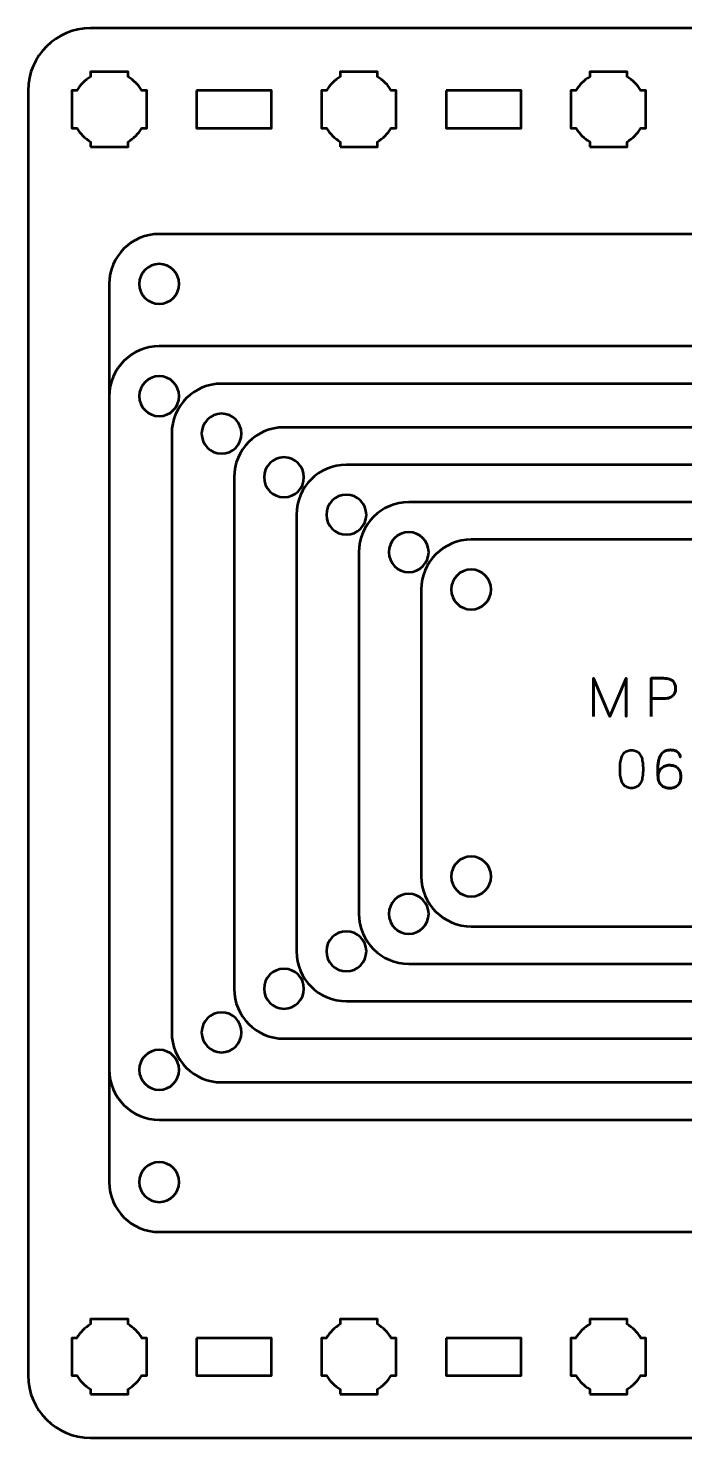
# Model space of a CAD drawing. Header units: centimetres. Extents: x -22.2 to 1.2, y -20.5 to -9.2.
# Drawn here: x -22.15 to -16.89, y -20.5 to -9.2 of the extents above; entities that cross this region are included whole.
import ezdxf

# ---------------------------------------------------------------- set-up
doc = ezdxf.new("R2010")
doc.units = ezdxf.units.CM
doc.header["$MEASUREMENT"] = 0
doc.layers.add('Layer 1', color=7, linetype='Continuous')

msp = doc.modelspace()

# ---------------------------------------------------------------- linework, layer by layer
at = {"layer": 'Layer 1', "lineweight": 53}
for points, knots in [([(-21.64992, -9.19998), (-21.64992, -9.19998), (-11.34994, -9.19998), (-11.34994, -9.19998), (-11.34994, -9.19998), (-11.07294, -9.19998), (-10.84998, -9.42308), (-10.84998, -9.70008), (-10.84998, -9.70008), (-10.84998, -9.70008), (-10.84998, -20.00006), (-10.84998, -20.00006), (-10.84998, -20.00006), (-10.84998, -20.27706), (-11.07294, -20.50002), (-11.34994, -20.50002), (-11.34994, -20.50002), (-11.34994, -20.50002), (-21.64992, -20.50002), (-21.64992, -20.50002), (-21.64992, -20.50002), (-21.92692, -20.50002), (-22.15002, -20.27706), (-22.15002, -20.00006), (-22.15002, -20.00006), (-22.15002, -20.00006), (-22.15002, -9.70008), (-22.15002, -9.70008), (-22.15002, -9.70008), (-22.15002, -9.42308), (-21.92692, -9.19998), (-21.64992, -9.19998)], [0, 0, 0, 0, 0.125, 0.125, 0.125, 0.125, 0.25, 0.25, 0.25, 0.25, 0.375, 0.375, 0.375, 0.375, 0.5, 0.5, 0.5, 0.5, 0.625, 0.625, 0.625, 0.625, 0.75, 0.75, 0.75, 0.75, 0.875, 0.875, 0.875, 0.875, 1, 1, 1, 1]), ([(-21.64997, -10.15008), (-21.64997, -10.15008), (-21.64997, -10.10989), (-21.64997, -10.10989), (-21.64997, -10.10989), (-21.69551, -10.08356), (-21.73347, -10.04561), (-21.75982, -10.00008), (-21.75982, -10.00008), (-21.75982, -10.00008), (-21.79997, -10.00008), (-21.79997, -10.00008), (-21.79997, -10.00008), (-21.79997, -10.00008), (-21.79997, -9.85261), (-21.79997, -9.85261), (-21.79997, -9.85261), (-21.79997, -9.85261), (-21.79999, -9.85001), (-21.79999, -9.85001), (-21.79999, -9.85001), (-21.79999, -9.85001), (-21.79997, -9.84742), (-21.79997, -9.84742), (-21.79997, -9.84742), (-21.79997, -9.84742), (-21.79997, -9.70008), (-21.79997, -9.70008), (-21.79997, -9.70008), (-21.79997, -9.70008), (-21.75987, -9.70008), (-21.75987, -9.70008), (-21.75987, -9.70008), (-21.73352, -9.65451), (-21.69554, -9.61651), (-21.64997, -9.59015), (-21.64997, -9.59015), (-21.64997, -9.59015), (-21.64997, -9.55008), (-21.64997, -9.55008), (-21.64997, -9.55008), (-21.64997, -9.55008), (-21.50541, -9.55008), (-21.50541, -9.55008), (-21.50541, -9.55008), (-21.50541, -9.55008), (-21.49999, -9.55001), (-21.49999, -9.55001), (-21.49999, -9.55001), (-21.49999, -9.55001), (-21.49457, -9.55008), (-21.49457, -9.55008), (-21.49457, -9.55008), (-21.49457, -9.55008), (-21.34997, -9.55008), (-21.34997, -9.55008), (-21.34997, -9.55008), (-21.34997, -9.55008), (-21.34997, -9.59015), (-21.34997, -9.59015), (-21.34997, -9.59015), (-21.3044, -9.6165), (-21.26643, -9.65451), (-21.24008, -9.70008), (-21.24008, -9.70008), (-21.24008, -9.70008), (-21.19997, -9.70008), (-21.19997, -9.70008), (-21.19997, -9.70008), (-21.19997, -9.70008), (-21.19997, -10.00008), (-21.19997, -10.00008), (-21.19997, -10.00008), (-21.19997, -10.00008), (-21.24014, -10.00008), (-21.24014, -10.00008), (-21.24014, -10.00008), (-21.26648, -10.04561), (-21.30444, -10.08356), (-21.34997, -10.10989), (-21.34997, -10.10989), (-21.34997, -10.10989), (-21.34997, -10.15008), (-21.34997, -10.15008), (-21.34997, -10.15008), (-21.34997, -10.15008), (-21.64997, -10.15008), (-21.64997, -10.15008)], [0, 0, 0, 0, 0.04545455, 0.04545455, 0.04545455, 0.04545455, 0.09090909, 0.09090909, 0.09090909, 0.09090909, 0.13636364, 0.13636364, 0.13636364, 0.13636364, 0.18181818, 0.18181818, 0.18181818, 0.18181818, 0.22727273, 0.22727273, 0.22727273, 0.22727273, 0.27272727, 0.27272727, 0.27272727, 0.27272727, 0.31818182, 0.31818182, 0.31818182, 0.31818182, 0.36363636, 0.36363636, 0.36363636, 0.36363636, 0.40909091, 0.40909091, 0.40909091, 0.40909091, 0.45454545, 0.45454545, 0.45454545, 0.45454545, 0.5, 0.5, 0.5, 0.5, 0.54545455, 0.54545455, 0.54545455, 0.54545455, 0.59090909, 0.59090909, 0.59090909, 0.59090909, 0.63636364, 0.63636364, 0.63636364, 0.63636364, 0.68181818, 0.68181818, 0.68181818, 0.68181818, 0.72727273, 0.72727273, 0.72727273, 0.72727273, 0.77272727, 0.77272727, 0.77272727, 0.77272727, 0.81818182, 0.81818182, 0.81818182, 0.81818182, 0.86363636, 0.86363636, 0.86363636, 0.86363636, 0.90909091, 0.90909091, 0.90909091, 0.90909091, 0.95454545, 0.95454545, 0.95454545, 0.95454545, 1, 1, 1, 1]), ([(-19.64997, -10.15008), (-19.64997, -10.15008), (-19.64997, -10.10989), (-19.64997, -10.10989), (-19.64997, -10.10989), (-19.69551, -10.08356), (-19.73347, -10.04561), (-19.75982, -10.00008), (-19.75982, -10.00008), (-19.75982, -10.00008), (-19.79997, -10.00008), (-19.79997, -10.00008), (-19.79997, -10.00008), (-19.79997, -10.00008), (-19.79997, -9.85261), (-19.79997, -9.85261), (-19.79997, -9.85261), (-19.79997, -9.85261), (-19.79999, -9.85001), (-19.79999, -9.85001), (-19.79999, -9.85001), (-19.79999, -9.85001), (-19.79997, -9.84742), (-19.79997, -9.84742), (-19.79997, -9.84742), (-19.79997, -9.84742), (-19.79997, -9.70008), (-19.79997, -9.70008), (-19.79997, -9.70008), (-19.79997, -9.70008), (-19.75987, -9.70008), (-19.75987, -9.70008), (-19.75987, -9.70008), (-19.73352, -9.65451), (-19.69554, -9.61651), (-19.64997, -9.59015), (-19.64997, -9.59015), (-19.64997, -9.59015), (-19.64997, -9.55008), (-19.64997, -9.55008), (-19.64997, -9.55008), (-19.64997, -9.55008), (-19.50541, -9.55008), (-19.50541, -9.55008), (-19.50541, -9.55008), (-19.50541, -9.55008), (-19.49999, -9.55001), (-19.49999, -9.55001), (-19.49999, -9.55001), (-19.49999, -9.55001), (-19.49457, -9.55008), (-19.49457, -9.55008), (-19.49457, -9.55008), (-19.49457, -9.55008), (-19.34997, -9.55008), (-19.34997, -9.55008), (-19.34997, -9.55008), (-19.34997, -9.55008), (-19.34997, -9.59015), (-19.34997, -9.59015), (-19.34997, -9.59015), (-19.3044, -9.6165), (-19.26643, -9.65451), (-19.24008, -9.70008), (-19.24008, -9.70008), (-19.24008, -9.70008), (-19.19997, -9.70008), (-19.19997, -9.70008), (-19.19997, -9.70008), (-19.19997, -9.70008), (-19.19997, -10.00008), (-19.19997, -10.00008), (-19.19997, -10.00008), (-19.19997, -10.00008), (-19.24014, -10.00008), (-19.24014, -10.00008), (-19.24014, -10.00008), (-19.26648, -10.04561), (-19.30444, -10.08356), (-19.34997, -10.10989), (-19.34997, -10.10989), (-19.34997, -10.10989), (-19.34997, -10.15008), (-19.34997, -10.15008), (-19.34997, -10.15008), (-19.34997, -10.15008), (-19.64997, -10.15008), (-19.64997, -10.15008)], [0, 0, 0, 0, 0.04545455, 0.04545455, 0.04545455, 0.04545455, 0.09090909, 0.09090909, 0.09090909, 0.09090909, 0.13636364, 0.13636364, 0.13636364, 0.13636364, 0.18181818, 0.18181818, 0.18181818, 0.18181818, 0.22727273, 0.22727273, 0.22727273, 0.22727273, 0.27272727, 0.27272727, 0.27272727, 0.27272727, 0.31818182, 0.31818182, 0.31818182, 0.31818182, 0.36363636, 0.36363636, 0.36363636, 0.36363636, 0.40909091, 0.40909091, 0.40909091, 0.40909091, 0.45454545, 0.45454545, 0.45454545, 0.45454545, 0.5, 0.5, 0.5, 0.5, 0.54545455, 0.54545455, 0.54545455, 0.54545455, 0.59090909, 0.59090909, 0.59090909, 0.59090909, 0.63636364, 0.63636364, 0.63636364, 0.63636364, 0.68181818, 0.68181818, 0.68181818, 0.68181818, 0.72727273, 0.72727273, 0.72727273, 0.72727273, 0.77272727, 0.77272727, 0.77272727, 0.77272727, 0.81818182, 0.81818182, 0.81818182, 0.81818182, 0.86363636, 0.86363636, 0.86363636, 0.86363636, 0.90909091, 0.90909091, 0.90909091, 0.90909091, 0.95454545, 0.95454545, 0.95454545, 0.95454545, 1, 1, 1, 1]), ([(-17.64997, -10.15008), (-17.64997, -10.15008), (-17.64997, -10.10989), (-17.64997, -10.10989), (-17.64997, -10.10989), (-17.69551, -10.08356), (-17.73347, -10.04561), (-17.75982, -10.00008), (-17.75982, -10.00008), (-17.75982, -10.00008), (-17.79997, -10.00008), (-17.79997, -10.00008), (-17.79997, -10.00008), (-17.79997, -10.00008), (-17.79997, -9.85261), (-17.79997, -9.85261), (-17.79997, -9.85261), (-17.79997, -9.85261), (-17.79999, -9.85001), (-17.79999, -9.85001), (-17.79999, -9.85001), (-17.79999, -9.85001), (-17.79997, -9.84742), (-17.79997, -9.84742), (-17.79997, -9.84742), (-17.79997, -9.84742), (-17.79997, -9.70008), (-17.79997, -9.70008), (-17.79997, -9.70008), (-17.79997, -9.70008), (-17.75987, -9.70008), (-17.75987, -9.70008), (-17.75987, -9.70008), (-17.73352, -9.65451), (-17.69554, -9.61651), (-17.64997, -9.59015), (-17.64997, -9.59015), (-17.64997, -9.59015), (-17.64997, -9.55008), (-17.64997, -9.55008), (-17.64997, -9.55008), (-17.64997, -9.55008), (-17.50541, -9.55008), (-17.50541, -9.55008), (-17.50541, -9.55008), (-17.50541, -9.55008), (-17.49999, -9.55001), (-17.49999, -9.55001), (-17.49999, -9.55001), (-17.49999, -9.55001), (-17.49457, -9.55008), (-17.49457, -9.55008), (-17.49457, -9.55008), (-17.49457, -9.55008), (-17.34997, -9.55008), (-17.34997, -9.55008), (-17.34997, -9.55008), (-17.34997, -9.55008), (-17.34997, -9.59015), (-17.34997, -9.59015), (-17.34997, -9.59015), (-17.3044, -9.6165), (-17.26643, -9.65451), (-17.24008, -9.70008), (-17.24008, -9.70008), (-17.24008, -9.70008), (-17.19997, -9.70008), (-17.19997, -9.70008), (-17.19997, -9.70008), (-17.19997, -9.70008), (-17.19997, -10.00008), (-17.19997, -10.00008), (-17.19997, -10.00008), (-17.19997, -10.00008), (-17.24014, -10.00008), (-17.24014, -10.00008), (-17.24014, -10.00008), (-17.26648, -10.04561), (-17.30444, -10.08356), (-17.34997, -10.10989), (-17.34997, -10.10989), (-17.34997, -10.10989), (-17.34997, -10.15008), (-17.34997, -10.15008), (-17.34997, -10.15008), (-17.34997, -10.15008), (-17.64997, -10.15008), (-17.64997, -10.15008)], [0, 0, 0, 0, 0.04545455, 0.04545455, 0.04545455, 0.04545455, 0.09090909, 0.09090909, 0.09090909, 0.09090909, 0.13636364, 0.13636364, 0.13636364, 0.13636364, 0.18181818, 0.18181818, 0.18181818, 0.18181818, 0.22727273, 0.22727273, 0.22727273, 0.22727273, 0.27272727, 0.27272727, 0.27272727, 0.27272727, 0.31818182, 0.31818182, 0.31818182, 0.31818182, 0.36363636, 0.36363636, 0.36363636, 0.36363636, 0.40909091, 0.40909091, 0.40909091, 0.40909091, 0.45454545, 0.45454545, 0.45454545, 0.45454545, 0.5, 0.5, 0.5, 0.5, 0.54545455, 0.54545455, 0.54545455, 0.54545455, 0.59090909, 0.59090909, 0.59090909, 0.59090909, 0.63636364, 0.63636364, 0.63636364, 0.63636364, 0.68181818, 0.68181818, 0.68181818, 0.68181818, 0.72727273, 0.72727273, 0.72727273, 0.72727273, 0.77272727, 0.77272727, 0.77272727, 0.77272727, 0.81818182, 0.81818182, 0.81818182, 0.81818182, 0.86363636, 0.86363636, 0.86363636, 0.86363636, 0.90909091, 0.90909091, 0.90909091, 0.90909091, 0.95454545, 0.95454545, 0.95454545, 0.95454545, 1, 1, 1, 1]), ([(-20.79997, -9.70008), (-20.79997, -9.70008), (-20.19997, -9.70008), (-20.19997, -9.70008), (-20.19997, -9.70008), (-20.19997, -9.70008), (-20.19997, -10.00008), (-20.19997, -10.00008), (-20.19997, -10.00008), (-20.19997, -10.00008), (-20.79997, -10.00008), (-20.79997, -10.00008), (-20.79997, -10.00008), (-20.79997, -10.00008), (-20.79997, -9.70008), (-20.79997, -9.70008)], [0, 0, 0, 0, 0.25, 0.25, 0.25, 0.25, 0.5, 0.5, 0.5, 0.5, 0.75, 0.75, 0.75, 0.75, 1, 1, 1, 1]), ([(-18.80001, -9.70008), (-18.80001, -9.70008), (-18.2, -9.70008), (-18.2, -9.70008), (-18.2, -9.70008), (-18.2, -9.70008), (-18.2, -10.00008), (-18.2, -10.00008), (-18.2, -10.00008), (-18.2, -10.00008), (-18.80001, -10.00008), (-18.80001, -10.00008), (-18.80001, -10.00008), (-18.80001, -10.00008), (-18.80001, -9.70008), (-18.80001, -9.70008)], [0, 0, 0, 0, 0.25, 0.25, 0.25, 0.25, 0.5, 0.5, 0.5, 0.5, 0.75, 0.75, 0.75, 0.75, 1, 1, 1, 1]), ([(-21.1, -11.09), (-21.01165, -11.09), (-20.94, -11.16165), (-20.94, -11.25), (-20.94, -11.25), (-20.94, -11.33835), (-21.01165, -11.41), (-21.1, -11.41), (-21.1, -11.41), (-21.18835, -11.41), (-21.26, -11.33835), (-21.26, -11.25), (-21.26, -11.25), (-21.26, -11.16165), (-21.18835, -11.09), (-21.1, -11.09)], [0, 0, 0, 0, 0.25, 0.25, 0.25, 0.25, 0.5, 0.5, 0.5, 0.5, 0.75, 0.75, 0.75, 0.75, 1, 1, 1, 1]), ([(-21.1, -11.99), (-21.01165, -11.99), (-20.94, -12.06165), (-20.94, -12.15), (-20.94, -12.15), (-20.94, -12.23835), (-21.01165, -12.31), (-21.1, -12.31), (-21.1, -12.31), (-21.18835, -12.31), (-21.26, -12.23835), (-21.26, -12.15), (-21.26, -12.15), (-21.26, -12.06165), (-21.18835, -11.99), (-21.1, -11.99)], [0, 0, 0, 0, 0.25, 0.25, 0.25, 0.25, 0.5, 0.5, 0.5, 0.5, 0.75, 0.75, 0.75, 0.75, 1, 1, 1, 1]), ([(-20.6, -12.29), (-20.51165, -12.29), (-20.44, -12.36165), (-20.44, -12.45), (-20.44, -12.45), (-20.44, -12.53835), (-20.51165, -12.61), (-20.6, -12.61), (-20.6, -12.61), (-20.68835, -12.61), (-20.76, -12.53835), (-20.76, -12.45), (-20.76, -12.45), (-20.76, -12.36165), (-20.68835, -12.29), (-20.6, -12.29)], [0, 0, 0, 0, 0.25, 0.25, 0.25, 0.25, 0.5, 0.5, 0.5, 0.5, 0.75, 0.75, 0.75, 0.75, 1, 1, 1, 1]), ([(-20.1, -12.64), (-20.01165, -12.64), (-19.94, -12.71165), (-19.94, -12.8), (-19.94, -12.8), (-19.94, -12.88835), (-20.01165, -12.96), (-20.1, -12.96), (-20.1, -12.96), (-20.18835, -12.96), (-20.26, -12.88835), (-20.26, -12.8), (-20.26, -12.8), (-20.26, -12.71165), (-20.18835, -12.64), (-20.1, -12.64)], [0, 0, 0, 0, 0.25, 0.25, 0.25, 0.25, 0.5, 0.5, 0.5, 0.5, 0.75, 0.75, 0.75, 0.75, 1, 1, 1, 1]), ([(-19.6, -12.94), (-19.51165, -12.94), (-19.44, -13.01165), (-19.44, -13.1), (-19.44, -13.1), (-19.44, -13.18835), (-19.51165, -13.26), (-19.6, -13.26), (-19.6, -13.26), (-19.68835, -13.26), (-19.76, -13.18835), (-19.76, -13.1), (-19.76, -13.1), (-19.76, -13.01165), (-19.68835, -12.94), (-19.6, -12.94)], [0, 0, 0, 0, 0.25, 0.25, 0.25, 0.25, 0.5, 0.5, 0.5, 0.5, 0.75, 0.75, 0.75, 0.75, 1, 1, 1, 1]), ([(-19.1, -13.24), (-19.01165, -13.24), (-18.94, -13.31165), (-18.94, -13.4), (-18.94, -13.4), (-18.94, -13.48835), (-19.01165, -13.56), (-19.1, -13.56), (-19.1, -13.56), (-19.18835, -13.56), (-19.26, -13.48835), (-19.26, -13.4), (-19.26, -13.4), (-19.26, -13.31165), (-19.18835, -13.24), (-19.1, -13.24)], [0, 0, 0, 0, 0.25, 0.25, 0.25, 0.25, 0.5, 0.5, 0.5, 0.5, 0.75, 0.75, 0.75, 0.75, 1, 1, 1, 1]), ([(-18.6, -13.54), (-18.51165, -13.54), (-18.44, -13.61165), (-18.44, -13.7), (-18.44, -13.7), (-18.44, -13.78835), (-18.51165, -13.86), (-18.6, -13.86), (-18.6, -13.86), (-18.68835, -13.86), (-18.76, -13.78835), (-18.76, -13.7), (-18.76, -13.7), (-18.76, -13.61165), (-18.68835, -13.54), (-18.6, -13.54)], [0, 0, 0, 0, 0.25, 0.25, 0.25, 0.25, 0.5, 0.5, 0.5, 0.5, 0.75, 0.75, 0.75, 0.75, 1, 1, 1, 1]), ([(-18.6, -15.84), (-18.51165, -15.84), (-18.44, -15.91165), (-18.44, -16), (-18.44, -16), (-18.44, -16.08835), (-18.51165, -16.16), (-18.6, -16.16), (-18.6, -16.16), (-18.68835, -16.16), (-18.76, -16.08835), (-18.76, -16), (-18.76, -16), (-18.76, -15.91165), (-18.68835, -15.84), (-18.6, -15.84)], [0, 0, 0, 0, 0.25, 0.25, 0.25, 0.25, 0.5, 0.5, 0.5, 0.5, 0.75, 0.75, 0.75, 0.75, 1, 1, 1, 1]), ([(-19.1, -16.14), (-19.01165, -16.14), (-18.94, -16.21165), (-18.94, -16.3), (-18.94, -16.3), (-18.94, -16.38835), (-19.01165, -16.46), (-19.1, -16.46), (-19.1, -16.46), (-19.18835, -16.46), (-19.26, -16.38835), (-19.26, -16.3), (-19.26, -16.3), (-19.26, -16.21165), (-19.18835, -16.14), (-19.1, -16.14)], [0, 0, 0, 0, 0.25, 0.25, 0.25, 0.25, 0.5, 0.5, 0.5, 0.5, 0.75, 0.75, 0.75, 0.75, 1, 1, 1, 1]), ([(-19.6, -16.44), (-19.51165, -16.44), (-19.44, -16.51165), (-19.44, -16.6), (-19.44, -16.6), (-19.44, -16.68835), (-19.51165, -16.76), (-19.6, -16.76), (-19.6, -16.76), (-19.68835, -16.76), (-19.76, -16.68835), (-19.76, -16.6), (-19.76, -16.6), (-19.76, -16.51165), (-19.68835, -16.44), (-19.6, -16.44)], [0, 0, 0, 0, 0.25, 0.25, 0.25, 0.25, 0.5, 0.5, 0.5, 0.5, 0.75, 0.75, 0.75, 0.75, 1, 1, 1, 1]), ([(-20.1, -16.74), (-20.01165, -16.74), (-19.94, -16.81165), (-19.94, -16.9), (-19.94, -16.9), (-19.94, -16.98835), (-20.01165, -17.06), (-20.1, -17.06), (-20.1, -17.06), (-20.18835, -17.06), (-20.26, -16.98835), (-20.26, -16.9), (-20.26, -16.9), (-20.26, -16.81165), (-20.18835, -16.74), (-20.1, -16.74)], [0, 0, 0, 0, 0.25, 0.25, 0.25, 0.25, 0.5, 0.5, 0.5, 0.5, 0.75, 0.75, 0.75, 0.75, 1, 1, 1, 1]), ([(-20.6, -17.09), (-20.51165, -17.09), (-20.44, -17.16165), (-20.44, -17.25), (-20.44, -17.25), (-20.44, -17.33835), (-20.51165, -17.41), (-20.6, -17.41), (-20.6, -17.41), (-20.68835, -17.41), (-20.76, -17.33835), (-20.76, -17.25), (-20.76, -17.25), (-20.76, -17.16165), (-20.68835, -17.09), (-20.6, -17.09)], [0, 0, 0, 0, 0.25, 0.25, 0.25, 0.25, 0.5, 0.5, 0.5, 0.5, 0.75, 0.75, 0.75, 0.75, 1, 1, 1, 1]), ([(-21.1, -17.39), (-21.01165, -17.39), (-20.94, -17.46165), (-20.94, -17.55), (-20.94, -17.55), (-20.94, -17.63835), (-21.01165, -17.71), (-21.1, -17.71), (-21.1, -17.71), (-21.18835, -17.71), (-21.26, -17.63835), (-21.26, -17.55), (-21.26, -17.55), (-21.26, -17.46165), (-21.18835, -17.39), (-21.1, -17.39)], [0, 0, 0, 0, 0.25, 0.25, 0.25, 0.25, 0.5, 0.5, 0.5, 0.5, 0.75, 0.75, 0.75, 0.75, 1, 1, 1, 1]), ([(-21.1, -18.29), (-21.01165, -18.29), (-20.94, -18.36165), (-20.94, -18.45), (-20.94, -18.45), (-20.94, -18.53835), (-21.01165, -18.61), (-21.1, -18.61), (-21.1, -18.61), (-21.18835, -18.61), (-21.26, -18.53835), (-21.26, -18.45), (-21.26, -18.45), (-21.26, -18.36165), (-21.18835, -18.29), (-21.1, -18.29)], [0, 0, 0, 0, 0.25, 0.25, 0.25, 0.25, 0.5, 0.5, 0.5, 0.5, 0.75, 0.75, 0.75, 0.75, 1, 1, 1, 1]), ([(-21.64997, -20.15008), (-21.64997, -20.15008), (-21.64997, -20.10989), (-21.64997, -20.10989), (-21.64997, -20.10989), (-21.69551, -20.08356), (-21.73347, -20.04561), (-21.75982, -20.00008), (-21.75982, -20.00008), (-21.75982, -20.00008), (-21.79997, -20.00008), (-21.79997, -20.00008), (-21.79997, -20.00008), (-21.79997, -20.00008), (-21.79997, -19.85261), (-21.79997, -19.85261), (-21.79997, -19.85261), (-21.79997, -19.85261), (-21.79999, -19.85001), (-21.79999, -19.85001), (-21.79999, -19.85001), (-21.79999, -19.85001), (-21.79997, -19.84742), (-21.79997, -19.84742), (-21.79997, -19.84742), (-21.79997, -19.84742), (-21.79997, -19.70008), (-21.79997, -19.70008), (-21.79997, -19.70008), (-21.79997, -19.70008), (-21.75987, -19.70008), (-21.75987, -19.70008), (-21.75987, -19.70008), (-21.73352, -19.65451), (-21.69554, -19.61651), (-21.64997, -19.59015), (-21.64997, -19.59015), (-21.64997, -19.59015), (-21.64997, -19.55008), (-21.64997, -19.55008), (-21.64997, -19.55008), (-21.64997, -19.55008), (-21.50541, -19.55008), (-21.50541, -19.55008), (-21.50541, -19.55008), (-21.50541, -19.55008), (-21.49999, -19.55001), (-21.49999, -19.55001), (-21.49999, -19.55001), (-21.49999, -19.55001), (-21.49457, -19.55008), (-21.49457, -19.55008), (-21.49457, -19.55008), (-21.49457, -19.55008), (-21.34997, -19.55008), (-21.34997, -19.55008), (-21.34997, -19.55008), (-21.34997, -19.55008), (-21.34997, -19.59015), (-21.34997, -19.59015), (-21.34997, -19.59015), (-21.3044, -19.6165), (-21.26643, -19.65451), (-21.24008, -19.70008), (-21.24008, -19.70008), (-21.24008, -19.70008), (-21.19997, -19.70008), (-21.19997, -19.70008), (-21.19997, -19.70008), (-21.19997, -19.70008), (-21.19997, -20.00008), (-21.19997, -20.00008), (-21.19997, -20.00008), (-21.19997, -20.00008), (-21.24014, -20.00008), (-21.24014, -20.00008), (-21.24014, -20.00008), (-21.26648, -20.04561), (-21.30444, -20.08356), (-21.34997, -20.10989), (-21.34997, -20.10989), (-21.34997, -20.10989), (-21.34997, -20.15008), (-21.34997, -20.15008), (-21.34997, -20.15008), (-21.34997, -20.15008), (-21.64997, -20.15008), (-21.64997, -20.15008)], [0, 0, 0, 0, 0.04545455, 0.04545455, 0.04545455, 0.04545455, 0.09090909, 0.09090909, 0.09090909, 0.09090909, 0.13636364, 0.13636364, 0.13636364, 0.13636364, 0.18181818, 0.18181818, 0.18181818, 0.18181818, 0.22727273, 0.22727273, 0.22727273, 0.22727273, 0.27272727, 0.27272727, 0.27272727, 0.27272727, 0.31818182, 0.31818182, 0.31818182, 0.31818182, 0.36363636, 0.36363636, 0.36363636, 0.36363636, 0.40909091, 0.40909091, 0.40909091, 0.40909091, 0.45454545, 0.45454545, 0.45454545, 0.45454545, 0.5, 0.5, 0.5, 0.5, 0.54545455, 0.54545455, 0.54545455, 0.54545455, 0.59090909, 0.59090909, 0.59090909, 0.59090909, 0.63636364, 0.63636364, 0.63636364, 0.63636364, 0.68181818, 0.68181818, 0.68181818, 0.68181818, 0.72727273, 0.72727273, 0.72727273, 0.72727273, 0.77272727, 0.77272727, 0.77272727, 0.77272727, 0.81818182, 0.81818182, 0.81818182, 0.81818182, 0.86363636, 0.86363636, 0.86363636, 0.86363636, 0.90909091, 0.90909091, 0.90909091, 0.90909091, 0.95454545, 0.95454545, 0.95454545, 0.95454545, 1, 1, 1, 1]), ([(-19.64997, -20.15008), (-19.64997, -20.15008), (-19.64997, -20.10989), (-19.64997, -20.10989), (-19.64997, -20.10989), (-19.69551, -20.08356), (-19.73347, -20.04561), (-19.75982, -20.00008), (-19.75982, -20.00008), (-19.75982, -20.00008), (-19.79997, -20.00008), (-19.79997, -20.00008), (-19.79997, -20.00008), (-19.79997, -20.00008), (-19.79997, -19.85261), (-19.79997, -19.85261), (-19.79997, -19.85261), (-19.79997, -19.85261), (-19.79999, -19.85001), (-19.79999, -19.85001), (-19.79999, -19.85001), (-19.79999, -19.85001), (-19.79997, -19.84742), (-19.79997, -19.84742), (-19.79997, -19.84742), (-19.79997, -19.84742), (-19.79997, -19.70008), (-19.79997, -19.70008), (-19.79997, -19.70008), (-19.79997, -19.70008), (-19.75987, -19.70008), (-19.75987, -19.70008), (-19.75987, -19.70008), (-19.73352, -19.65451), (-19.69554, -19.61651), (-19.64997, -19.59015), (-19.64997, -19.59015), (-19.64997, -19.59015), (-19.64997, -19.55008), (-19.64997, -19.55008), (-19.64997, -19.55008), (-19.64997, -19.55008), (-19.50541, -19.55008), (-19.50541, -19.55008), (-19.50541, -19.55008), (-19.50541, -19.55008), (-19.49999, -19.55001), (-19.49999, -19.55001), (-19.49999, -19.55001), (-19.49999, -19.55001), (-19.49457, -19.55008), (-19.49457, -19.55008), (-19.49457, -19.55008), (-19.49457, -19.55008), (-19.34997, -19.55008), (-19.34997, -19.55008), (-19.34997, -19.55008), (-19.34997, -19.55008), (-19.34997, -19.59015), (-19.34997, -19.59015), (-19.34997, -19.59015), (-19.3044, -19.6165), (-19.26643, -19.65451), (-19.24008, -19.70008), (-19.24008, -19.70008), (-19.24008, -19.70008), (-19.19997, -19.70008), (-19.19997, -19.70008), (-19.19997, -19.70008), (-19.19997, -19.70008), (-19.19997, -20.00008), (-19.19997, -20.00008), (-19.19997, -20.00008), (-19.19997, -20.00008), (-19.24014, -20.00008), (-19.24014, -20.00008), (-19.24014, -20.00008), (-19.26648, -20.04561), (-19.30444, -20.08356), (-19.34997, -20.10989), (-19.34997, -20.10989), (-19.34997, -20.10989), (-19.34997, -20.15008), (-19.34997, -20.15008), (-19.34997, -20.15008), (-19.34997, -20.15008), (-19.64997, -20.15008), (-19.64997, -20.15008)], [0, 0, 0, 0, 0.04545455, 0.04545455, 0.04545455, 0.04545455, 0.09090909, 0.09090909, 0.09090909, 0.09090909, 0.13636364, 0.13636364, 0.13636364, 0.13636364, 0.18181818, 0.18181818, 0.18181818, 0.18181818, 0.22727273, 0.22727273, 0.22727273, 0.22727273, 0.27272727, 0.27272727, 0.27272727, 0.27272727, 0.31818182, 0.31818182, 0.31818182, 0.31818182, 0.36363636, 0.36363636, 0.36363636, 0.36363636, 0.40909091, 0.40909091, 0.40909091, 0.40909091, 0.45454545, 0.45454545, 0.45454545, 0.45454545, 0.5, 0.5, 0.5, 0.5, 0.54545455, 0.54545455, 0.54545455, 0.54545455, 0.59090909, 0.59090909, 0.59090909, 0.59090909, 0.63636364, 0.63636364, 0.63636364, 0.63636364, 0.68181818, 0.68181818, 0.68181818, 0.68181818, 0.72727273, 0.72727273, 0.72727273, 0.72727273, 0.77272727, 0.77272727, 0.77272727, 0.77272727, 0.81818182, 0.81818182, 0.81818182, 0.81818182, 0.86363636, 0.86363636, 0.86363636, 0.86363636, 0.90909091, 0.90909091, 0.90909091, 0.90909091, 0.95454545, 0.95454545, 0.95454545, 0.95454545, 1, 1, 1, 1]), ([(-17.64997, -20.15008), (-17.64997, -20.15008), (-17.64997, -20.10989), (-17.64997, -20.10989), (-17.64997, -20.10989), (-17.69551, -20.08356), (-17.73347, -20.04561), (-17.75982, -20.00008), (-17.75982, -20.00008), (-17.75982, -20.00008), (-17.79997, -20.00008), (-17.79997, -20.00008), (-17.79997, -20.00008), (-17.79997, -20.00008), (-17.79997, -19.85261), (-17.79997, -19.85261), (-17.79997, -19.85261), (-17.79997, -19.85261), (-17.79999, -19.85001), (-17.79999, -19.85001), (-17.79999, -19.85001), (-17.79999, -19.85001), (-17.79997, -19.84742), (-17.79997, -19.84742), (-17.79997, -19.84742), (-17.79997, -19.84742), (-17.79997, -19.70008), (-17.79997, -19.70008), (-17.79997, -19.70008), (-17.79997, -19.70008), (-17.75987, -19.70008), (-17.75987, -19.70008), (-17.75987, -19.70008), (-17.73352, -19.65451), (-17.69554, -19.61651), (-17.64997, -19.59015), (-17.64997, -19.59015), (-17.64997, -19.59015), (-17.64997, -19.55008), (-17.64997, -19.55008), (-17.64997, -19.55008), (-17.64997, -19.55008), (-17.50541, -19.55008), (-17.50541, -19.55008), (-17.50541, -19.55008), (-17.50541, -19.55008), (-17.49999, -19.55001), (-17.49999, -19.55001), (-17.49999, -19.55001), (-17.49999, -19.55001), (-17.49457, -19.55008), (-17.49457, -19.55008), (-17.49457, -19.55008), (-17.49457, -19.55008), (-17.34997, -19.55008), (-17.34997, -19.55008), (-17.34997, -19.55008), (-17.34997, -19.55008), (-17.34997, -19.59015), (-17.34997, -19.59015), (-17.34997, -19.59015), (-17.3044, -19.6165), (-17.26643, -19.65451), (-17.24008, -19.70008), (-17.24008, -19.70008), (-17.24008, -19.70008), (-17.19997, -19.70008), (-17.19997, -19.70008), (-17.19997, -19.70008), (-17.19997, -19.70008), (-17.19997, -20.00008), (-17.19997, -20.00008), (-17.19997, -20.00008), (-17.19997, -20.00008), (-17.24014, -20.00008), (-17.24014, -20.00008), (-17.24014, -20.00008), (-17.26648, -20.04561), (-17.30444, -20.08356), (-17.34997, -20.10989), (-17.34997, -20.10989), (-17.34997, -20.10989), (-17.34997, -20.15008), (-17.34997, -20.15008), (-17.34997, -20.15008), (-17.34997, -20.15008), (-17.64997, -20.15008), (-17.64997, -20.15008)], [0, 0, 0, 0, 0.04545455, 0.04545455, 0.04545455, 0.04545455, 0.09090909, 0.09090909, 0.09090909, 0.09090909, 0.13636364, 0.13636364, 0.13636364, 0.13636364, 0.18181818, 0.18181818, 0.18181818, 0.18181818, 0.22727273, 0.22727273, 0.22727273, 0.22727273, 0.27272727, 0.27272727, 0.27272727, 0.27272727, 0.31818182, 0.31818182, 0.31818182, 0.31818182, 0.36363636, 0.36363636, 0.36363636, 0.36363636, 0.40909091, 0.40909091, 0.40909091, 0.40909091, 0.45454545, 0.45454545, 0.45454545, 0.45454545, 0.5, 0.5, 0.5, 0.5, 0.54545455, 0.54545455, 0.54545455, 0.54545455, 0.59090909, 0.59090909, 0.59090909, 0.59090909, 0.63636364, 0.63636364, 0.63636364, 0.63636364, 0.68181818, 0.68181818, 0.68181818, 0.68181818, 0.72727273, 0.72727273, 0.72727273, 0.72727273, 0.77272727, 0.77272727, 0.77272727, 0.77272727, 0.81818182, 0.81818182, 0.81818182, 0.81818182, 0.86363636, 0.86363636, 0.86363636, 0.86363636, 0.90909091, 0.90909091, 0.90909091, 0.90909091, 0.95454545, 0.95454545, 0.95454545, 0.95454545, 1, 1, 1, 1]), ([(-20.79997, -19.70009), (-20.79997, -19.70009), (-20.19997, -19.70009), (-20.19997, -19.70009), (-20.19997, -19.70009), (-20.19997, -19.70009), (-20.19997, -20.0001), (-20.19997, -20.0001), (-20.19997, -20.0001), (-20.19997, -20.0001), (-20.79997, -20.0001), (-20.79997, -20.0001), (-20.79997, -20.0001), (-20.79997, -20.0001), (-20.79997, -19.70009), (-20.79997, -19.70009)], [0, 0, 0, 0, 0.25, 0.25, 0.25, 0.25, 0.5, 0.5, 0.5, 0.5, 0.75, 0.75, 0.75, 0.75, 1, 1, 1, 1]), ([(-18.80001, -19.70009), (-18.80001, -19.70009), (-18.2, -19.70009), (-18.2, -19.70009), (-18.2, -19.70009), (-18.2, -19.70009), (-18.2, -20.0001), (-18.2, -20.0001), (-18.2, -20.0001), (-18.2, -20.0001), (-18.80001, -20.0001), (-18.80001, -20.0001), (-18.80001, -20.0001), (-18.80001, -20.0001), (-18.80001, -19.70009), (-18.80001, -19.70009)], [0, 0, 0, 0, 0.25, 0.25, 0.25, 0.25, 0.5, 0.5, 0.5, 0.5, 0.75, 0.75, 0.75, 0.75, 1, 1, 1, 1])]:
    msp.add_open_spline(points, degree=3, knots=knots, dxfattribs=at)
at = {"layer": 'Layer 1', "color": 5, "lineweight": 53}
for points, knots in [([(-21.5, -11.25), (-21.5, -11.02913), (-21.32087, -10.85), (-21.1, -10.85), (-21.1, -10.85), (-21.1, -10.85), (-11.9, -10.85), (-11.9, -10.85), (-11.9, -10.85), (-11.67913, -10.85), (-11.5, -11.02913), (-11.5, -11.25), (-11.5, -11.25), (-11.5, -11.25), (-11.5, -18.45), (-11.5, -18.45), (-11.5, -18.45), (-11.5, -18.67087), (-11.67913, -18.85), (-11.9, -18.85), (-11.9, -18.85), (-11.9, -18.85), (-21.1, -18.85), (-21.1, -18.85), (-21.1, -18.85), (-21.32087, -18.85), (-21.5, -18.67087), (-21.5, -18.45), (-21.5, -18.45), (-21.5, -18.45), (-21.5, -11.25), (-21.5, -11.25)], [0, 0, 0, 0, 0.125, 0.125, 0.125, 0.125, 0.25, 0.25, 0.25, 0.25, 0.375, 0.375, 0.375, 0.375, 0.5, 0.5, 0.5, 0.5, 0.625, 0.625, 0.625, 0.625, 0.75, 0.75, 0.75, 0.75, 0.875, 0.875, 0.875, 0.875, 1, 1, 1, 1]), ([(-21.5, -12.15), (-21.5, -11.92913), (-21.32087, -11.75), (-21.1, -11.75), (-21.1, -11.75), (-21.1, -11.75), (-11.9, -11.75), (-11.9, -11.75), (-11.9, -11.75), (-11.67913, -11.75), (-11.5, -11.92913), (-11.5, -12.15), (-11.5, -12.15), (-11.5, -12.15), (-11.5, -17.55), (-11.5, -17.55), (-11.5, -17.55), (-11.5, -17.77087), (-11.67913, -17.95), (-11.9, -17.95), (-11.9, -17.95), (-11.9, -17.95), (-21.1, -17.95), (-21.1, -17.95), (-21.1, -17.95), (-21.32087, -17.95), (-21.5, -17.77087), (-21.5, -17.55), (-21.5, -17.55), (-21.5, -17.55), (-21.5, -12.15), (-21.5, -12.15)], [0, 0, 0, 0, 0.125, 0.125, 0.125, 0.125, 0.25, 0.25, 0.25, 0.25, 0.375, 0.375, 0.375, 0.375, 0.5, 0.5, 0.5, 0.5, 0.625, 0.625, 0.625, 0.625, 0.75, 0.75, 0.75, 0.75, 0.875, 0.875, 0.875, 0.875, 1, 1, 1, 1]), ([(-21, -12.45), (-21, -12.22913), (-20.82087, -12.05), (-20.6, -12.05), (-20.6, -12.05), (-20.6, -12.05), (-12.4, -12.05), (-12.4, -12.05), (-12.4, -12.05), (-12.17913, -12.05), (-12, -12.22913), (-12, -12.45), (-12, -12.45), (-12, -12.45), (-12, -17.25), (-12, -17.25), (-12, -17.25), (-12, -17.47087), (-12.17913, -17.65), (-12.4, -17.65), (-12.4, -17.65), (-12.4, -17.65), (-20.6, -17.65), (-20.6, -17.65), (-20.6, -17.65), (-20.82087, -17.65), (-21, -17.47087), (-21, -17.25), (-21, -17.25), (-21, -17.25), (-21, -12.45), (-21, -12.45)], [0, 0, 0, 0, 0.125, 0.125, 0.125, 0.125, 0.25, 0.25, 0.25, 0.25, 0.375, 0.375, 0.375, 0.375, 0.5, 0.5, 0.5, 0.5, 0.625, 0.625, 0.625, 0.625, 0.75, 0.75, 0.75, 0.75, 0.875, 0.875, 0.875, 0.875, 1, 1, 1, 1]), ([(-20.5, -12.8), (-20.5, -12.57913), (-20.32087, -12.4), (-20.1, -12.4), (-20.1, -12.4), (-20.1, -12.4), (-12.9, -12.4), (-12.9, -12.4), (-12.9, -12.4), (-12.67913, -12.4), (-12.5, -12.57913), (-12.5, -12.8), (-12.5, -12.8), (-12.5, -12.8), (-12.5, -16.9), (-12.5, -16.9), (-12.5, -16.9), (-12.5, -17.12087), (-12.67913, -17.3), (-12.9, -17.3), (-12.9, -17.3), (-12.9, -17.3), (-20.1, -17.3), (-20.1, -17.3), (-20.1, -17.3), (-20.32087, -17.3), (-20.5, -17.12087), (-20.5, -16.9), (-20.5, -16.9), (-20.5, -16.9), (-20.5, -12.8), (-20.5, -12.8)], [0, 0, 0, 0, 0.125, 0.125, 0.125, 0.125, 0.25, 0.25, 0.25, 0.25, 0.375, 0.375, 0.375, 0.375, 0.5, 0.5, 0.5, 0.5, 0.625, 0.625, 0.625, 0.625, 0.75, 0.75, 0.75, 0.75, 0.875, 0.875, 0.875, 0.875, 1, 1, 1, 1]), ([(-20, -13.1), (-20, -12.87913), (-19.82087, -12.7), (-19.6, -12.7), (-19.6, -12.7), (-19.6, -12.7), (-13.4, -12.7), (-13.4, -12.7), (-13.4, -12.7), (-13.17913, -12.7), (-13, -12.87913), (-13, -13.1), (-13, -13.1), (-13, -13.1), (-13, -16.6), (-13, -16.6), (-13, -16.6), (-13, -16.82087), (-13.17913, -17), (-13.4, -17), (-13.4, -17), (-13.4, -17), (-19.6, -17), (-19.6, -17), (-19.6, -17), (-19.82087, -17), (-20, -16.82087), (-20, -16.6), (-20, -16.6), (-20, -16.6), (-20, -13.1), (-20, -13.1)], [0, 0, 0, 0, 0.125, 0.125, 0.125, 0.125, 0.25, 0.25, 0.25, 0.25, 0.375, 0.375, 0.375, 0.375, 0.5, 0.5, 0.5, 0.5, 0.625, 0.625, 0.625, 0.625, 0.75, 0.75, 0.75, 0.75, 0.875, 0.875, 0.875, 0.875, 1, 1, 1, 1]), ([(-19.5, -13.4), (-19.5, -13.17913), (-19.32087, -13), (-19.1, -13), (-19.1, -13), (-19.1, -13), (-13.9, -13), (-13.9, -13), (-13.9, -13), (-13.67913, -13), (-13.5, -13.17913), (-13.5, -13.4), (-13.5, -13.4), (-13.5, -13.4), (-13.5, -16.3), (-13.5, -16.3), (-13.5, -16.3), (-13.5, -16.52087), (-13.67913, -16.7), (-13.9, -16.7), (-13.9, -16.7), (-13.9, -16.7), (-19.1, -16.7), (-19.1, -16.7), (-19.1, -16.7), (-19.32087, -16.7), (-19.5, -16.52087), (-19.5, -16.3), (-19.5, -16.3), (-19.5, -16.3), (-19.5, -13.4), (-19.5, -13.4)], [0, 0, 0, 0, 0.125, 0.125, 0.125, 0.125, 0.25, 0.25, 0.25, 0.25, 0.375, 0.375, 0.375, 0.375, 0.5, 0.5, 0.5, 0.5, 0.625, 0.625, 0.625, 0.625, 0.75, 0.75, 0.75, 0.75, 0.875, 0.875, 0.875, 0.875, 1, 1, 1, 1]), ([(-19, -13.7), (-19, -13.47913), (-18.82087, -13.3), (-18.6, -13.3), (-18.6, -13.3), (-18.6, -13.3), (-14.4, -13.3), (-14.4, -13.3), (-14.4, -13.3), (-14.17913, -13.3), (-14, -13.47913), (-14, -13.7), (-14, -13.7), (-14, -13.7), (-14, -16), (-14, -16), (-14, -16), (-14, -16.22087), (-14.17913, -16.4), (-14.4, -16.4), (-14.4, -16.4), (-14.4, -16.4), (-18.6, -16.4), (-18.6, -16.4), (-18.6, -16.4), (-18.82087, -16.4), (-19, -16.22087), (-19, -16), (-19, -16), (-19, -16), (-19, -13.7), (-19, -13.7)], [0, 0, 0, 0, 0.125, 0.125, 0.125, 0.125, 0.25, 0.25, 0.25, 0.25, 0.375, 0.375, 0.375, 0.375, 0.5, 0.5, 0.5, 0.5, 0.625, 0.625, 0.625, 0.625, 0.75, 0.75, 0.75, 0.75, 0.875, 0.875, 0.875, 0.875, 1, 1, 1, 1]), ([(-17.6195, -14.71686), (-17.6195, -14.71686), (-17.6195, -14.41164), (-17.6195, -14.41164), (-17.6195, -14.41164), (-17.6195, -14.41164), (-17.48827, -14.71686), (-17.48827, -14.71686), (-17.48827, -14.71686), (-17.48827, -14.71686), (-17.35661, -14.41164), (-17.35661, -14.41164), (-17.35661, -14.41164), (-17.35661, -14.41164), (-17.35661, -14.71686), (-17.35661, -14.71686), (-17.35661, -14.71686), (-17.35661, -14.71686), (-17.35661, -14.41164), (-17.35661, -14.41164), (-17.35661, -14.41164), (-17.35661, -14.41164), (-17.48827, -14.71686), (-17.48827, -14.71686), (-17.48827, -14.71686), (-17.48827, -14.71686), (-17.6195, -14.41164), (-17.6195, -14.41164), (-17.6195, -14.41164), (-17.6195, -14.41164), (-17.6195, -14.71686), (-17.6195, -14.71686)], [0, 0, 0, 0, 0.125, 0.125, 0.125, 0.125, 0.25, 0.25, 0.25, 0.25, 0.375, 0.375, 0.375, 0.375, 0.5, 0.5, 0.5, 0.5, 0.625, 0.625, 0.625, 0.625, 0.75, 0.75, 0.75, 0.75, 0.875, 0.875, 0.875, 0.875, 1, 1, 1, 1]), ([(-17.1568, -14.71686), (-17.1568, -14.71686), (-17.1568, -14.41164), (-17.1568, -14.41164), (-17.1568, -14.41164), (-17.1568, -14.41164), (-17.05943, -14.41164), (-17.05943, -14.41164), (-17.05943, -14.41164), (-17.03996, -14.41171), (-17.02395, -14.4139), (-17.01132, -14.41813), (-17.01132, -14.41813), (-16.99876, -14.42229), (-16.98888, -14.42808), (-16.98175, -14.43542), (-16.98175, -14.43542), (-16.97463, -14.44268), (-16.96955, -14.45101), (-16.96644, -14.46039), (-16.96644, -14.46039), (-16.96341, -14.46978), (-16.96165, -14.47958), (-16.96122, -14.48996), (-16.96122, -14.48996), (-16.96073, -14.50033), (-16.96193, -14.51049), (-16.96475, -14.52036), (-16.96475, -14.52036), (-16.96764, -14.53024), (-16.97251, -14.5392), (-16.9795, -14.54725), (-16.9795, -14.54725), (-16.98641, -14.55529), (-16.99579, -14.56171), (-17.00758, -14.56644), (-17.00758, -14.56644), (-17.01936, -14.57123), (-17.03396, -14.57363), (-17.05139, -14.57377), (-17.05139, -14.57377), (-17.05139, -14.57377), (-17.1568, -14.57377), (-17.1568, -14.57377), (-17.1568, -14.57377), (-17.1568, -14.57377), (-17.05139, -14.57377), (-17.05139, -14.57377), (-17.05139, -14.57377), (-17.03432, -14.57363), (-17.01985, -14.57123), (-17.00814, -14.56644), (-17.00814, -14.56644), (-16.99636, -14.56171), (-16.98697, -14.55529), (-16.97992, -14.54725), (-16.97992, -14.54725), (-16.97293, -14.5392), (-16.96792, -14.53024), (-16.96496, -14.52036), (-16.96496, -14.52036), (-16.962, -14.51049), (-16.96073, -14.50033), (-16.96122, -14.48996), (-16.96122, -14.48996), (-16.96165, -14.47958), (-16.96341, -14.46978), (-16.96658, -14.46039), (-16.96658, -14.46039), (-16.96969, -14.45101), (-16.97491, -14.44268), (-16.98204, -14.43542), (-16.98204, -14.43542), (-16.98923, -14.42808), (-16.99911, -14.42229), (-17.01167, -14.41813), (-17.01167, -14.41813), (-17.0243, -14.4139), (-17.04017, -14.41171), (-17.05943, -14.41164), (-17.05943, -14.41164), (-17.05943, -14.41164), (-17.1568, -14.41164), (-17.1568, -14.41164), (-17.1568, -14.41164), (-17.1568, -14.41164), (-17.1568, -14.71686), (-17.1568, -14.71686)], [0, 0, 0, 0, 0.04545455, 0.04545455, 0.04545455, 0.04545455, 0.09090909, 0.09090909, 0.09090909, 0.09090909, 0.13636364, 0.13636364, 0.13636364, 0.13636364, 0.18181818, 0.18181818, 0.18181818, 0.18181818, 0.22727273, 0.22727273, 0.22727273, 0.22727273, 0.27272727, 0.27272727, 0.27272727, 0.27272727, 0.31818182, 0.31818182, 0.31818182, 0.31818182, 0.36363636, 0.36363636, 0.36363636, 0.36363636, 0.40909091, 0.40909091, 0.40909091, 0.40909091, 0.45454545, 0.45454545, 0.45454545, 0.45454545, 0.5, 0.5, 0.5, 0.5, 0.54545455, 0.54545455, 0.54545455, 0.54545455, 0.59090909, 0.59090909, 0.59090909, 0.59090909, 0.63636364, 0.63636364, 0.63636364, 0.63636364, 0.68181818, 0.68181818, 0.68181818, 0.68181818, 0.72727273, 0.72727273, 0.72727273, 0.72727273, 0.77272727, 0.77272727, 0.77272727, 0.77272727, 0.81818182, 0.81818182, 0.81818182, 0.81818182, 0.86363636, 0.86363636, 0.86363636, 0.86363636, 0.90909091, 0.90909091, 0.90909091, 0.90909091, 0.95454545, 0.95454545, 0.95454545, 0.95454545, 1, 1, 1, 1]), ([(-17.31469, -15.29217), (-17.29988, -15.2921), (-17.28711, -15.28949), (-17.27645, -15.28441), (-17.27645, -15.28441), (-17.26587, -15.27933), (-17.25705, -15.27206), (-17.25, -15.26282), (-17.25, -15.26282), (-17.24301, -15.25351), (-17.23751, -15.2425), (-17.23342, -15.2298), (-17.23342, -15.2298), (-17.22939, -15.2171), (-17.2265, -15.2032), (-17.22488, -15.18796), (-17.22488, -15.18796), (-17.22318, -15.17272), (-17.22234, -15.1567), (-17.22241, -15.13977), (-17.22241, -15.13977), (-17.22234, -15.12291), (-17.22318, -15.10689), (-17.22488, -15.09172), (-17.22488, -15.09172), (-17.2265, -15.07655), (-17.22939, -15.06258), (-17.23342, -15.04988), (-17.23342, -15.04988), (-17.23751, -15.03725), (-17.24301, -15.02625), (-17.25, -15.01686), (-17.25, -15.01686), (-17.25705, -15.00755), (-17.26587, -15.00028), (-17.27645, -14.9952), (-17.27645, -14.9952), (-17.28711, -14.99005), (-17.29988, -14.98744), (-17.31469, -14.98737), (-17.31469, -14.98737), (-17.32951, -14.98744), (-17.34228, -14.99005), (-17.35294, -14.9952), (-17.35294, -14.9952), (-17.36352, -15.00028), (-17.37234, -15.00755), (-17.37939, -15.01686), (-17.37939, -15.01686), (-17.38638, -15.02625), (-17.39188, -15.03725), (-17.39597, -15.04988), (-17.39597, -15.04988), (-17.4, -15.06258), (-17.40289, -15.07655), (-17.40451, -15.09172), (-17.40451, -15.09172), (-17.4062, -15.10689), (-17.40705, -15.12291), (-17.40698, -15.13977), (-17.40698, -15.13977), (-17.40705, -15.1567), (-17.4062, -15.17272), (-17.40451, -15.18796), (-17.40451, -15.18796), (-17.40289, -15.2032), (-17.4, -15.2171), (-17.39597, -15.2298), (-17.39597, -15.2298), (-17.39188, -15.2425), (-17.38638, -15.25351), (-17.37939, -15.26282), (-17.37939, -15.26282), (-17.37234, -15.27206), (-17.36352, -15.27933), (-17.35294, -15.28441), (-17.35294, -15.28441), (-17.34228, -15.28949), (-17.32951, -15.2921), (-17.31469, -15.29217)], [0, 0, 0, 0, 0.05, 0.05, 0.05, 0.05, 0.1, 0.1, 0.1, 0.1, 0.15, 0.15, 0.15, 0.15, 0.2, 0.2, 0.2, 0.2, 0.25, 0.25, 0.25, 0.25, 0.3, 0.3, 0.3, 0.3, 0.35, 0.35, 0.35, 0.35, 0.4, 0.4, 0.4, 0.4, 0.45, 0.45, 0.45, 0.45, 0.5, 0.5, 0.5, 0.5, 0.55, 0.55, 0.55, 0.55, 0.6, 0.6, 0.6, 0.6, 0.65, 0.65, 0.65, 0.65, 0.7, 0.7, 0.7, 0.7, 0.75, 0.75, 0.75, 0.75, 0.8, 0.8, 0.8, 0.8, 0.85, 0.85, 0.85, 0.85, 0.9, 0.9, 0.9, 0.9, 0.95, 0.95, 0.95, 0.95, 1, 1, 1, 1]), ([(-17.31469, -15.29217), (-17.29988, -15.2921), (-17.28711, -15.28949), (-17.27645, -15.28441), (-17.27645, -15.28441), (-17.26587, -15.27933), (-17.25705, -15.27206), (-17.25, -15.26282), (-17.25, -15.26282), (-17.24301, -15.25351), (-17.23751, -15.2425), (-17.23342, -15.2298), (-17.23342, -15.2298), (-17.22939, -15.2171), (-17.2265, -15.2032), (-17.22488, -15.18796), (-17.22488, -15.18796), (-17.22318, -15.17272), (-17.22234, -15.1567), (-17.22241, -15.13977), (-17.22241, -15.13977), (-17.22234, -15.12291), (-17.22318, -15.10689), (-17.22488, -15.09172), (-17.22488, -15.09172), (-17.2265, -15.07655), (-17.22939, -15.06258), (-17.23342, -15.04988), (-17.23342, -15.04988), (-17.23751, -15.03725), (-17.24301, -15.02625), (-17.25, -15.01686), (-17.25, -15.01686), (-17.25705, -15.00755), (-17.26587, -15.00028), (-17.27645, -14.9952), (-17.27645, -14.9952), (-17.28711, -14.99005), (-17.29988, -14.98744), (-17.31469, -14.98737), (-17.31469, -14.98737), (-17.32951, -14.98744), (-17.34228, -14.99005), (-17.35294, -14.9952), (-17.35294, -14.9952), (-17.36352, -15.00028), (-17.37234, -15.00755), (-17.37939, -15.01686), (-17.37939, -15.01686), (-17.38638, -15.02625), (-17.39188, -15.03725), (-17.39597, -15.04988), (-17.39597, -15.04988), (-17.4, -15.06258), (-17.40289, -15.07655), (-17.40451, -15.09172), (-17.40451, -15.09172), (-17.4062, -15.10689), (-17.40705, -15.12291), (-17.40698, -15.13977), (-17.40698, -15.13977), (-17.40705, -15.1567), (-17.4062, -15.17272), (-17.40451, -15.18796), (-17.40451, -15.18796), (-17.40289, -15.2032), (-17.4, -15.2171), (-17.39597, -15.2298), (-17.39597, -15.2298), (-17.39188, -15.2425), (-17.38638, -15.25351), (-17.37939, -15.26282), (-17.37939, -15.26282), (-17.37234, -15.27206), (-17.36352, -15.27933), (-17.35294, -15.28441), (-17.35294, -15.28441), (-17.34228, -15.28949), (-17.32951, -15.2921), (-17.31469, -15.29217)], [0, 0, 0, 0, 0.05, 0.05, 0.05, 0.05, 0.1, 0.1, 0.1, 0.1, 0.15, 0.15, 0.15, 0.15, 0.2, 0.2, 0.2, 0.2, 0.25, 0.25, 0.25, 0.25, 0.3, 0.3, 0.3, 0.3, 0.35, 0.35, 0.35, 0.35, 0.4, 0.4, 0.4, 0.4, 0.45, 0.45, 0.45, 0.45, 0.5, 0.5, 0.5, 0.5, 0.55, 0.55, 0.55, 0.55, 0.6, 0.6, 0.6, 0.6, 0.65, 0.65, 0.65, 0.65, 0.7, 0.7, 0.7, 0.7, 0.75, 0.75, 0.75, 0.75, 0.8, 0.8, 0.8, 0.8, 0.85, 0.85, 0.85, 0.85, 0.9, 0.9, 0.9, 0.9, 0.95, 0.95, 0.95, 0.95, 1, 1, 1, 1]), ([(-17.10218, -15.20031), (-17.10211, -15.18648), (-17.09986, -15.17399), (-17.09534, -15.1627), (-17.09534, -15.1627), (-17.0909, -15.15148), (-17.08462, -15.14182), (-17.0765, -15.1337), (-17.0765, -15.1337), (-17.06846, -15.12566), (-17.05893, -15.11945), (-17.04807, -15.11508), (-17.04807, -15.11508), (-17.0372, -15.1107), (-17.02528, -15.10852), (-17.01244, -15.10844), (-17.01244, -15.10844), (-16.99953, -15.10837), (-16.98746, -15.11), (-16.97624, -15.11324), (-16.97624, -15.11324), (-16.96502, -15.11642), (-16.95522, -15.12164), (-16.94668, -15.12884), (-16.94668, -15.12884), (-16.93814, -15.13596), (-16.93144, -15.14542), (-16.92664, -15.1572), (-16.92664, -15.1572), (-16.92185, -15.16898), (-16.91938, -15.1833), (-16.91931, -15.20031), (-16.91931, -15.20031), (-16.91938, -15.21731), (-16.92185, -15.23163), (-16.92664, -15.24342), (-16.92664, -15.24342), (-16.93144, -15.2552), (-16.93814, -15.26465), (-16.94668, -15.27178), (-16.94668, -15.27178), (-16.95522, -15.27898), (-16.96502, -15.2842), (-16.97624, -15.28737), (-16.97624, -15.28737), (-16.98746, -15.29062), (-16.99953, -15.29224), (-17.01244, -15.29217), (-17.01244, -15.29217), (-17.02528, -15.2921), (-17.03706, -15.28991), (-17.04786, -15.28554), (-17.04786, -15.28554), (-17.05858, -15.28116), (-17.06789, -15.27495), (-17.07587, -15.26684), (-17.07587, -15.26684), (-17.08384, -15.2588), (-17.09012, -15.24913), (-17.09463, -15.23784), (-17.09463, -15.23784), (-17.09922, -15.22662), (-17.10169, -15.21414), (-17.10218, -15.20031), (-17.10218, -15.20031), (-17.10247, -15.19332), (-17.10282, -15.185), (-17.10331, -15.17533), (-17.10331, -15.17533), (-17.10381, -15.16559), (-17.10409, -15.15501), (-17.10416, -15.14365), (-17.10416, -15.14365), (-17.10423, -15.13222), (-17.10388, -15.12044), (-17.10296, -15.10837), (-17.10296, -15.10837), (-17.10211, -15.09624), (-17.10042, -15.08431), (-17.09795, -15.07253), (-17.09795, -15.07253), (-17.09548, -15.06082), (-17.09195, -15.04974), (-17.0873, -15.03937), (-17.0873, -15.03937), (-17.08264, -15.029), (-17.07664, -15.01983), (-17.06923, -15.01185), (-17.06923, -15.01185), (-17.06176, -15.00388), (-17.05265, -14.9976), (-17.04186, -14.99302), (-17.04186, -14.99302), (-17.03106, -14.9885), (-17.01829, -14.98617), (-17.00355, -14.9861), (-17.00355, -14.9861), (-16.99071, -14.98617), (-16.97984, -14.98744), (-16.97081, -14.98991), (-16.97081, -14.98991), (-16.96178, -14.99238), (-16.95437, -14.9957), (-16.94844, -14.99979), (-16.94844, -14.99979), (-16.94259, -15.00395), (-16.93793, -15.00847), (-16.93455, -15.01348), (-16.93455, -15.01348), (-16.93116, -15.01842), (-16.92862, -15.02343), (-16.92707, -15.02844), (-16.92707, -15.02844), (-16.92544, -15.03344), (-16.92439, -15.0381), (-16.92396, -15.04241), (-16.92396, -15.04241), (-16.92439, -15.0381), (-16.92544, -15.03344), (-16.92707, -15.02844), (-16.92707, -15.02844), (-16.92862, -15.02343), (-16.93116, -15.01842), (-16.93455, -15.01348), (-16.93455, -15.01348), (-16.93793, -15.00847), (-16.94259, -15.00395), (-16.94844, -14.99979), (-16.94844, -14.99979), (-16.95437, -14.9957), (-16.96178, -14.99238), (-16.97081, -14.98991), (-16.97081, -14.98991), (-16.97984, -14.98744), (-16.99071, -14.98617), (-17.00355, -14.9861), (-17.00355, -14.9861), (-17.01829, -14.98617), (-17.03106, -14.9885), (-17.04186, -14.99302), (-17.04186, -14.99302), (-17.05265, -14.9976), (-17.06176, -15.00388), (-17.06923, -15.01185), (-17.06923, -15.01185), (-17.07664, -15.01983), (-17.08264, -15.029), (-17.0873, -15.03937), (-17.0873, -15.03937), (-17.09195, -15.04974), (-17.09548, -15.06082), (-17.09795, -15.07253), (-17.09795, -15.07253), (-17.10042, -15.08431), (-17.10211, -15.09624), (-17.10296, -15.10837), (-17.10296, -15.10837), (-17.10388, -15.12044), (-17.10423, -15.13222), (-17.10416, -15.14365), (-17.10416, -15.14365), (-17.10409, -15.15501), (-17.10381, -15.16559), (-17.10331, -15.17533), (-17.10331, -15.17533), (-17.10282, -15.185), (-17.10247, -15.19332), (-17.10218, -15.20031), (-17.10218, -15.20031), (-17.10169, -15.21414), (-17.09922, -15.22662), (-17.09463, -15.23784), (-17.09463, -15.23784), (-17.09012, -15.24913), (-17.08384, -15.2588), (-17.07587, -15.26684), (-17.07587, -15.26684), (-17.06789, -15.27495), (-17.05858, -15.28116), (-17.04786, -15.28554), (-17.04786, -15.28554), (-17.03706, -15.28991), (-17.02528, -15.2921), (-17.01244, -15.29217), (-17.01244, -15.29217), (-16.99953, -15.29224), (-16.98746, -15.29062), (-16.97624, -15.28737), (-16.97624, -15.28737), (-16.96502, -15.2842), (-16.95522, -15.27898), (-16.94668, -15.27178), (-16.94668, -15.27178), (-16.93814, -15.26465), (-16.93144, -15.2552), (-16.92664, -15.24342), (-16.92664, -15.24342), (-16.92185, -15.23163), (-16.91938, -15.21731), (-16.91931, -15.20031), (-16.91931, -15.20031), (-16.91938, -15.1833), (-16.92185, -15.16898), (-16.92664, -15.1572), (-16.92664, -15.1572), (-16.93144, -15.14542), (-16.93814, -15.13596), (-16.94668, -15.12884), (-16.94668, -15.12884), (-16.95522, -15.12164), (-16.96502, -15.11642), (-16.97624, -15.11324), (-16.97624, -15.11324), (-16.98746, -15.11), (-16.99953, -15.10837), (-17.01244, -15.10844), (-17.01244, -15.10844), (-17.02528, -15.10852), (-17.0372, -15.1107), (-17.04807, -15.11508), (-17.04807, -15.11508), (-17.05893, -15.11945), (-17.06846, -15.12566), (-17.0765, -15.1337), (-17.0765, -15.1337), (-17.08462, -15.14182), (-17.0909, -15.15148), (-17.09534, -15.1627), (-17.09534, -15.1627), (-17.09986, -15.17399), (-17.10211, -15.18648), (-17.10218, -15.20031)], [0, 0, 0, 0, 0.01724138, 0.01724138, 0.01724138, 0.01724138, 0.03448276, 0.03448276, 0.03448276, 0.03448276, 0.05172414, 0.05172414, 0.05172414, 0.05172414, 0.06896552, 0.06896552, 0.06896552, 0.06896552, 0.0862069, 0.0862069, 0.0862069, 0.0862069, 0.10344828, 0.10344828, 0.10344828, 0.10344828, 0.12068966, 0.12068966, 0.12068966, 0.12068966, 0.13793103, 0.13793103, 0.13793103, 0.13793103, 0.15517241, 0.15517241, 0.15517241, 0.15517241, 0.17241379, 0.17241379, 0.17241379, 0.17241379, 0.18965517, 0.18965517, 0.18965517, 0.18965517, 0.20689655, 0.20689655, 0.20689655, 0.20689655, 0.22413793, 0.22413793, 0.22413793, 0.22413793, 0.24137931, 0.24137931, 0.24137931, 0.24137931, 0.25862069, 0.25862069, 0.25862069, 0.25862069, 0.27586207, 0.27586207, 0.27586207, 0.27586207, 0.29310345, 0.29310345, 0.29310345, 0.29310345, 0.31034483, 0.31034483, 0.31034483, 0.31034483, 0.32758621, 0.32758621, 0.32758621, 0.32758621, 0.34482759, 0.34482759, 0.34482759, 0.34482759, 0.36206897, 0.36206897, 0.36206897, 0.36206897, 0.37931034, 0.37931034, 0.37931034, 0.37931034, 0.39655172, 0.39655172, 0.39655172, 0.39655172, 0.4137931, 0.4137931, 0.4137931, 0.4137931, 0.43103448, 0.43103448, 0.43103448, 0.43103448, 0.44827586, 0.44827586, 0.44827586, 0.44827586, 0.46551724, 0.46551724, 0.46551724, 0.46551724, 0.48275862, 0.48275862, 0.48275862, 0.48275862, 0.5, 0.5, 0.5, 0.5, 0.51724138, 0.51724138, 0.51724138, 0.51724138, 0.53448276, 0.53448276, 0.53448276, 0.53448276, 0.55172414, 0.55172414, 0.55172414, 0.55172414, 0.56896552, 0.56896552, 0.56896552, 0.56896552, 0.5862069, 0.5862069, 0.5862069, 0.5862069, 0.60344828, 0.60344828, 0.60344828, 0.60344828, 0.62068966, 0.62068966, 0.62068966, 0.62068966, 0.63793103, 0.63793103, 0.63793103, 0.63793103, 0.65517241, 0.65517241, 0.65517241, 0.65517241, 0.67241379, 0.67241379, 0.67241379, 0.67241379, 0.68965517, 0.68965517, 0.68965517, 0.68965517, 0.70689655, 0.70689655, 0.70689655, 0.70689655, 0.72413793, 0.72413793, 0.72413793, 0.72413793, 0.74137931, 0.74137931, 0.74137931, 0.74137931, 0.75862069, 0.75862069, 0.75862069, 0.75862069, 0.77586207, 0.77586207, 0.77586207, 0.77586207, 0.79310345, 0.79310345, 0.79310345, 0.79310345, 0.81034483, 0.81034483, 0.81034483, 0.81034483, 0.82758621, 0.82758621, 0.82758621, 0.82758621, 0.84482759, 0.84482759, 0.84482759, 0.84482759, 0.86206897, 0.86206897, 0.86206897, 0.86206897, 0.87931034, 0.87931034, 0.87931034, 0.87931034, 0.89655172, 0.89655172, 0.89655172, 0.89655172, 0.9137931, 0.9137931, 0.9137931, 0.9137931, 0.93103448, 0.93103448, 0.93103448, 0.93103448, 0.94827586, 0.94827586, 0.94827586, 0.94827586, 0.96551724, 0.96551724, 0.96551724, 0.96551724, 0.98275862, 0.98275862, 0.98275862, 0.98275862, 1, 1, 1, 1])]:
    msp.add_open_spline(points, degree=3, knots=knots, dxfattribs=at)

doc.saveas('drawing.dxf')
